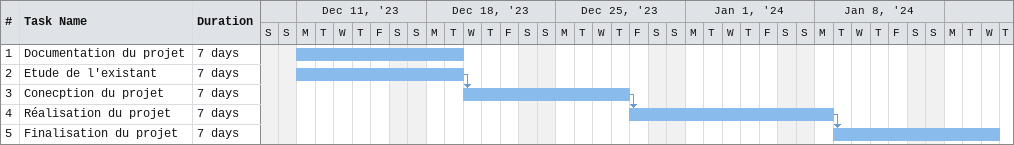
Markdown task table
| ID | Task | Duration | Start | Finish | Predecessors |
|---|---|---|---|---|---|
| 1 | Documentation du projet | 7d | 2023-12-11 | 2023-12-19 |  |
| 2 | Etude de l'existant | 7d | 2023-12-11 | 2023-12-19 |  |
| 3 | Conecption du projet | 7d | 2023-12-20 | 2023-12-28 | 2 |
| 4 | Réalisation du projet | 7d | 2023-12-29 | 2024-01-08 | 3 |
| 5 | Finalisation du projet | 7d | 2024-01-09 | 2024-01-17 | 4 |
